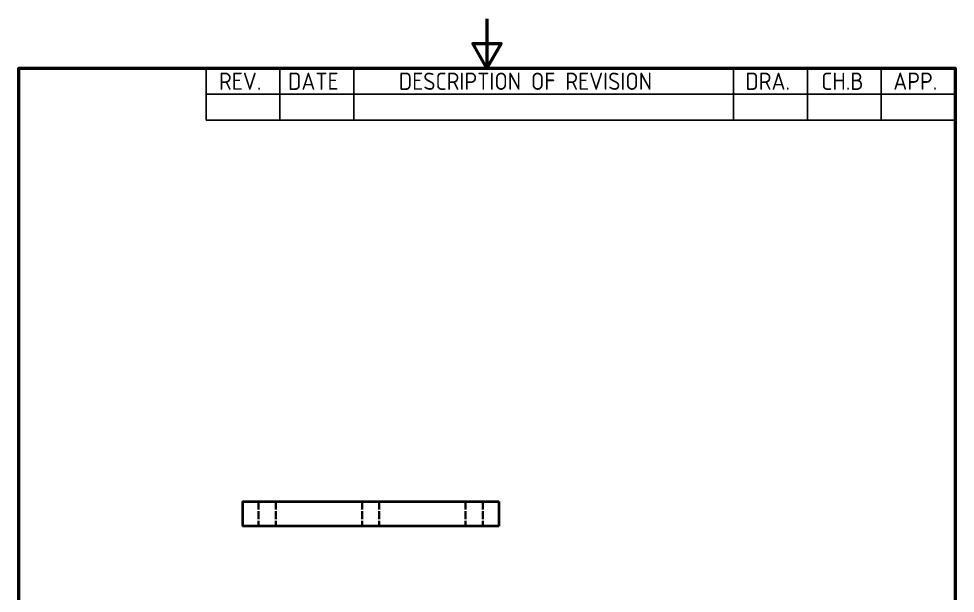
# Model space of a CAD drawing. Header units: millimetres. Extents: x 0 to 210, y 0 to 297.
# Drawn here: x 10 to 200, y 180.5 to 297 of the extents above; entities that cross this region are included whole.
import ezdxf

# ---------------------------------------------------------------- set-up
doc = ezdxf.new("R2010")
doc.units = ezdxf.units.MM
doc.linetypes.add('DASHED', pattern=[0.2067, 0.1654, -0.0413])
doc.layers.get('0').update_dxf_attribs({"color": 3, "lineweight": 25})
for name, color, linetype, lineweight in [('가려진 것(ISO)', 2, 'DASHED', 35), ('가시적인 것(ISO)', 3, 'Continuous', 40), ('경계(ISO)', 7, 'Continuous', 50), ('기호(ISO)', 5, 'Continuous', 25)]:
    doc.layers.add(name, color=color, linetype=linetype, lineweight=lineweight)
doc.styles.add('문자 텍스트_PSTEK_POSCO', font='isocp.shx')

# ---------------------------------------------------------------- blocks, each defined once
blk = doc.blocks.new('경계 Default Border')
at = {"layer": '경계(ISO)', "flags": 128}
for points in [[(105, 297.0000076293945), (105, 287.0000076293945), (102.1132469177246, 292.0000076293945), (107.8867530822754, 292.0000076293945), (105, 287.0000076293945)], [(10, 10), (10, 287.0000076293945), (200, 287.0000076293945), (200, 10), (10, 10)]]:
    blk.add_lwpolyline(points, dxfattribs=at)

msp = doc.modelspace()

# ---------------------------------------------------------------- linework, layer by layer
at = {"layer": '가려진 것(ISO)', "ltscale": 9.523383140563965}
for p, q in [((58.656111192639, 199.091195310466), (58.656111192639, 194.091195310466)), ((62.156111192639, 199.091195310466), (62.156111192639, 194.091195310466)), ((79.656111192639, 199.091195310466), (79.656111192639, 194.091195310466)), ((83.156111192639, 199.091195310466), (83.156111192639, 194.091195310466)), ((100.656111192639, 199.091195310466), (100.656111192639, 194.091195310466)), ((104.156111192639, 199.091195310466), (104.156111192639, 194.091195310466))]:
    msp.add_line(p, q, dxfattribs=at)
at = {"layer": '가시적인 것(ISO)'}
for p, q in [((55.406111192639, 199.0911953104689), (55.406111192639, 194.0911953104689)), ((55.406111192639, 199.0911953104689), (107.406111192639, 199.0911953104689)), ((107.406111192639, 199.0911953104689), (107.406111192639, 194.0911953104689)), ((107.406111192639, 194.0911953104689), (55.406111192639, 194.0911953104689))]:
    msp.add_line(p, q, dxfattribs=at)
at = {"layer": '기호(ISO)'}
for p, q in [((48.00000000000001, 287.0000076293945), (200, 287.0000076293945)), ((48.00000000000001, 287.0000076293945), (48.00000000000001, 281.7200076889991)), ((63.00000000000001, 287.0000076293945), (63.00000000000001, 281.7200076889991)), ((78, 287.0000076293945), (78, 281.7200076889991)), ((155, 287.0000076293945), (155, 281.7200076889991)), ((170, 287.0000076293945), (170, 281.7200076889991)), ((185, 287.0000076293945), (185, 281.7200076889991)), ((200, 287.0000076293945), (200, 281.7200076889991)), ((48.00000000000001, 281.7200076889991), (200, 281.7200076889991)), ((48.00000000000001, 281.7200076889991), (48.00000000000001, 276.4400077486038)), ((63.00000000000001, 281.7200076889991), (63.00000000000001, 276.4400077486038)), ((78, 281.7200076889991), (78, 276.4400077486038)), ((155, 281.7200076889991), (155, 276.4400077486038)), ((170, 281.7200076889991), (170, 276.4400077486038)), ((185, 281.7200076889991), (185, 276.4400077486038)), ((200, 281.7200076889991), (200, 276.4400077486038)), ((48.00000000000001, 276.4400077486038), (200, 276.4400077486038))]:
    msp.add_line(p, q, dxfattribs=at)

# ---------------------------------------------------------------- block references
msp.add_blockref('경계 Default Border', (0, 0))

# ---------------------------------------------------------------- texts
at = {"layer": '기호(ISO)', "color": 2, "char_height": 3.499999940395355, "attachment_point": 7, "style": '문자 텍스트_PSTEK_POSCO'}
for s, insert in [('REV.', (50.61400116406207, 282.5724629595783)), ('DATE', (64.63992477379566, 282.5724629595783)), ('DESCRIPTION OF REVISION', (87.10982955418356, 282.5724629595783)), ('DRA.', (157.4200202318264, 282.5724629595783)), ('CH.B', (172.8079820962978, 282.5724629595783)), ('APP.', (187.4228202389467, 282.5849778578407))]:
    msp.add_mtext(s, dxfattribs=dict(at, insert=insert))

doc.saveas('drawing.dxf')
